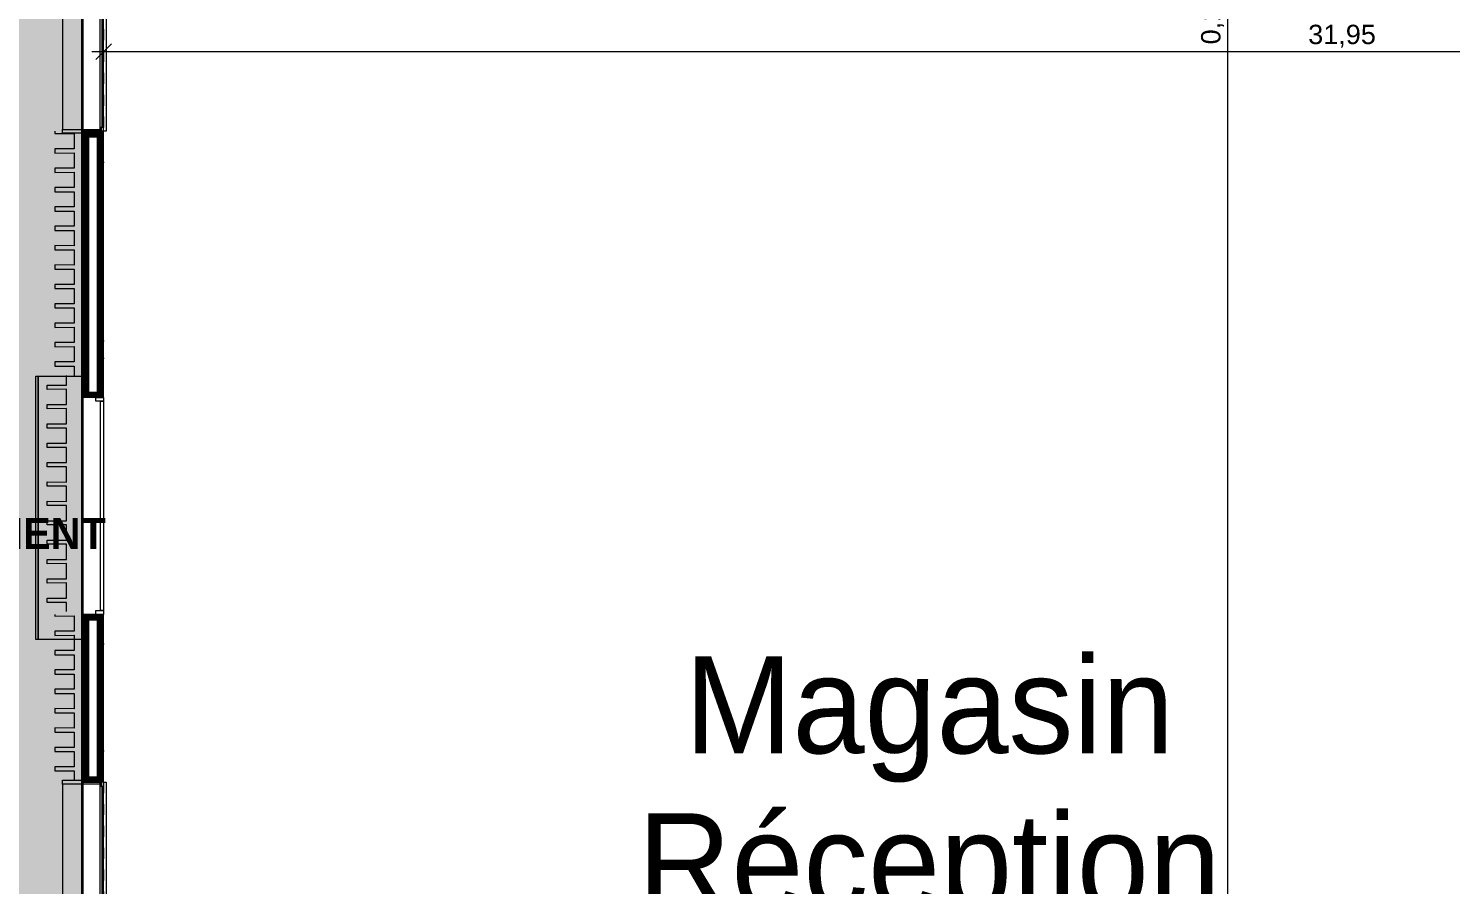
# Model space of a CAD drawing. Header units: millimetres. Extents: x -284281 to 1648660, y -821378 to -151356.
# Drawn here: x 380870 to 399228, y -245899 to -234850 of the extents above; entities that cross this region are included whole.
import ezdxf

# ---------------------------------------------------------------- set-up
doc = ezdxf.new("R2010")
doc.units = ezdxf.units.MM
doc.header["$MEASUREMENT"] = 0
doc.set_wipeout_variables(frame=1)
doc.linetypes.add('Traits', pattern=[282.222223, 141.111112, -141.111112])
doc.linetypes.add('Wipeout_Contour', pattern=[1000, 0, -1000])
for name, color, linetype in [('Cotations - 1_100', 7, 'Continuous'), ('Fenêtres ARCHICAD', 7, 'Continuous'), ('Hachure', 7, 'Continuous'), ('Nouveau_0', 7, 'Continuous'), ('Portes ARCHICAD', 7, 'Continuous'), ('Sols_ Dalles', 7, 'Continuous')]:
    doc.layers.add(name, color=color, linetype=linetype)
doc.styles.add('STYLE_GENERE_1', font='AGENCYR.TTF')
doc.styles.add('STYLE_GENERE_2', font='arial.ttf')
doc.styles.add('STYLE_GENERE_4', font='AGENCYB.TTF')
doc.dimstyles.new('STYLE_GENERE__1', dxfattribs={"dimtxt": 250, "dimasz": 190, "dimexe": 0.18, "dimexo": 0.0625, "dimgap": 0, "dimtad": 1, "dimtih": 1, "dimtoh": 1, "dimlfac": 0.001, "dimzin": 0, "dimdsep": 46, "dimtxsty": 'STYLE_GENERE_2', "dimblk": 'ARROWHEAD_6', "dimblk1": 'ARROWHEAD_6', "dimblk2": 'ARROWHEAD_6', "dimcen": 0.09, "dimse1": 1, "dimse2": 1, "dimclrd": 7, "dimclre": 7, "dimclrt": 7, "dimazin": 0, "dimtfac": 1, "dimtdec": 4, "dimtmove": 0, "dimatfit": 3, "dimfxl": 1, "dimtolj": 1, "dimtzin": 0, "dimarcsym": 0})
doc.dimstyles.new('STYLE_GENERE__2', dxfattribs={"dimtxt": 250, "dimasz": 190, "dimexe": 0.18, "dimexo": 0.0625, "dimgap": 0, "dimtad": 1, "dimlfac": 0.001, "dimzin": 0, "dimdsep": 46, "dimtxsty": 'STYLE_GENERE_2', "dimblk": 'ARROWHEAD_6', "dimblk1": 'ARROWHEAD_6', "dimblk2": 'ARROWHEAD_6', "dimcen": 0.09, "dimse1": 1, "dimse2": 1, "dimclrd": 7, "dimclre": 7, "dimclrt": 7, "dimazin": 0, "dimtfac": 1, "dimtdec": 4, "dimtmove": 0, "dimatfit": 3, "dimfxl": 1, "dimtolj": 1, "dimtzin": 0, "dimarcsym": 0})
pattern_1 = [(45, (0, 175), (-55.684659, 55.684659), [0, -52.5, 0, -78.75]), (110, (175, 175), (74.000794, 26.934086), [0, -38.5, 0, -66.5])]
pattern_2 = [(45, (0, 0), (-7.07106781, 7.07106781), [])]

# ---------------------------------------------------------------- blocks, each defined once
blk = doc.blocks.new('Dalle_30_2', base_point=(380203, -171996))
at = {"layer": 'Sols_ Dalles', "linetype": 'Continuous', "lineweight": 0, "true_color": 0x2e271c}
blk.add_hatch(color=250, dxfattribs=at).paths.add_polyline_path([(380203, -171996), (380203, -230016), (380203, -260811), (415475, -260811), (415475, -260796), (415475, -258650), (415475, -258011), (415475, -222496), (405655, -222496), (405655, -218296), (415454, -218296), (415454, -204496), (412055, -204496), (412055, -201781), (412055, -189811), (436505, -189811), (436505, -253396), (436505, -253416), (437905, -253416), (437905, -253396), (437905, -188411), (410655, -188411), (410655, -200381), (410655, -205896), (414054, -205896), (414054, -216896), (404255, -216896), (404255, -223896), (414054, -223896), (414054, -258650), (414054, -259411), (382690, -259411), (381560, -259411), (381560, -231416), (381560, -173396), (462926, -173396), (462926, -253416), (464326, -253416), (464326, -171996)])
at = {"layer": 'Sols_ Dalles', "color": 250, "linetype": 'Continuous', "lineweight": 5, "true_color": 0x1f1f1f, "flags": 128}
blk.add_lwpolyline([(414054, -223896), (414054, -258650), (414054, -259411), (382690, -259411), (381560, -259411), (381560, -231416)], dxfattribs=at)
blk = doc.blocks.new('Fenêtre 25_2')
at = {"layer": 'Fenêtres ARCHICAD', "color": 7, "linetype": 'Continuous', "lineweight": 5}
for p, q in [((-775, 480), (-825, 480)), ((-825, 480), (-825, 230)), ((-775, 480), (775, 480)), ((-775, 230), (-775, 480)), ((825, 480), (775, 480)), ((775, 480), (775, 230)), ((825, 230), (825, 480)), ((-825, 230), (-775, 230)), ((-825, 230), (-800, 230)), ((-825, 230), (-800, 230)), ((-775, 230), (-800, 230)), ((-800, 230), (-800, 0)), ((-800, 215), (-800, 230)), ((-800, 215), (-800, 230)), ((-800, 145), (-800, 215)), ((-800, 145), (-800, 215)), ((-800, 145), (-800, 215)), ((-800, 145), (-800, 215)), ((-775, 0), (-775, 230)), ((800, 230), (775, 230)), ((775, 230), (775, 0)), ((775, 230), (825, 230)), ((800, 0), (800, 230)), ((800, 215), (800, 230)), ((800, 215), (800, 230)), ((800, 230), (825, 230)), ((800, 230), (825, 230)), ((800, 145), (800, 215)), ((800, 145), (800, 215)), ((800, 145), (800, 215)), ((800, 145), (800, 215)), ((-800, 0), (-775, 0)), ((775, 0), (800, 0)), ((-800, -20), (800, -20)), ((-800, -50), (-800, -83)), ((-800, -83), (800, -83)), ((800, -83), (800, -50))]:
    blk.add_line(p, q, dxfattribs=at)
at = {"layer": 'Fenêtres ARCHICAD', "color": 7, "linetype": 'Traits', "lineweight": 5}
blk.add_line((-800, -50), (800, -50), dxfattribs=at)
at = {"color": 254, "linetype": 'Wipeout_Contour', "lineweight": 0, "ltscale": 3003.33026}
blk.add_wipeout([(-750, 0), (-750, -50), (750, -50), (750, 0)], dxfattribs=at).dxf.layer = 'Fenêtres ARCHICAD'
at = {"layer": 'Fenêtres ARCHICAD', "color": 7, "linetype": 'Continuous', "lineweight": 5}
for p, q in [((-800, 35), (-800, 145)), ((-800, 35), (-800, 145)), ((-800, 35), (-800, 145)), ((-800, 35), (-800, 145)), ((-800, 0), (-800, 35)), ((-800, 0), (-800, 35)), ((-800, 0), (-750, 0)), ((-800, -35), (-800, 0)), ((-800, -35), (-800, 0)), ((-750, 0), (-750, -50)), ((-750, 0), (750, 0)), ((750, -50), (750, 0)), ((750, 0), (800, 0)), ((800, 35), (800, 145)), ((800, 35), (800, 145)), ((800, 35), (800, 145)), ((800, 35), (800, 145)), ((800, 0), (800, 35)), ((800, 0), (800, 35)), ((800, -35), (800, 0)), ((800, -35), (800, 0)), ((-800, -50), (-800, -35)), ((-800, -50), (-800, -35)), ((-750, -50), (-800, -50)), ((-750, -25), (750, -25)), ((750, -50), (-750, -50)), ((800, -50), (750, -50)), ((800, -50), (800, -35)), ((800, -50), (800, -35))]:
    blk.add_line(p, q, dxfattribs=at)
blk = doc.blocks.new('Porte garage coulissante verticale 25')
at = {"layer": 'Portes ARCHICAD', "color": 7, "linetype": 'Continuous', "lineweight": 5}
for p, q in [((-1350, 0), (-1400, 0)), ((-1400, 0), (-1400, -100)), ((-1400, 0), (-1400, -15)), ((-1400, 0), (-1400, -15)), ((1350, 0), (-1350, 0)), ((-1350, 0), (-1350, -40)), ((-1350, -100), (-1350, 0)), ((1350, -40), (1350, 0)), ((1400, 0), (1350, 0)), ((1350, 0), (1350, -100)), ((1400, -100), (1400, 0)), ((1400, 0), (1400, -15)), ((1400, 0), (1400, -15)), ((-1400, -15), (-1400, -85)), ((-1400, -15), (-1400, -85)), ((-1400, -85), (-1400, -100)), ((-1400, -85), (-1400, -100)), ((-1400, -85), (-1400, -100)), ((-1400, -85), (-1400, -100)), ((-1400, -100), (-1350, -100)), ((-1400, -100), (-1400, -195)), ((-1400, -100), (-1400, -195)), ((-1350, -40), (1350, -40)), ((1350, -100), (1400, -100)), ((1400, -15), (1400, -85)), ((1400, -15), (1400, -85)), ((1400, -85), (1400, -100)), ((1400, -85), (1400, -100)), ((1400, -85), (1400, -100)), ((1400, -85), (1400, -100)), ((1400, -100), (1400, -195)), ((1400, -100), (1400, -195)), ((-1400, -195), (-1400, -265)), ((-1400, -195), (-1400, -265)), ((-1400, -265), (-1400, -280)), ((1400, -195), (1400, -265)), ((1400, -195), (1400, -265)), ((1400, -265), (1400, -280))]:
    blk.add_line(p, q, dxfattribs=at)
blk = doc.blocks.new('Mur_259_2', base_point=(381560, -259411))
at = {"color": 254, "linetype": 'Wipeout_Contour', "lineweight": 0, "ltscale": 1798622.807453308}
blk.add_wipeout([(381575, -236178), (381560, -236178), (381560, -239613), (381575, -239613)], dxfattribs=at)
at = {"color": 254, "linetype": 'Wipeout_Contour', "lineweight": 0, "ltscale": 1810567.846846697}
blk.add_wipeout([(381560, -244578), (381575, -244578), (381575, -242413), (381560, -242413)], dxfattribs=at)
at = {"linetype": 'Continuous', "lineweight": 5, "true_color": 0x5f5f5f}
h = blk.add_hatch(dxfattribs=at)
h.set_pattern_fill('ENDUIT_0002', color=251, style=0, pattern_type=2)
h.set_pattern_definition(pattern_1)
h.paths.add_polyline_path([(381575, -236178), (381560, -236178), (381560, -239613), (381575, -239613)])
h = blk.add_hatch(dxfattribs=at)
h.set_pattern_fill('ENDUIT_0002', color=251, style=0, pattern_type=2)
h.set_pattern_definition(pattern_1)
h.paths.add_polyline_path([(381560, -244578), (381575, -244578), (381575, -242413), (381560, -242413)])
at = {"color": 254, "linetype": 'Wipeout_Contour', "lineweight": 0, "ltscale": 1798766.692611089}
blk.add_wipeout([(381645, -236248), (381575, -236178), (381575, -239613), (381645, -239543)], dxfattribs=at)
at = {"color": 254, "linetype": 'Wipeout_Contour', "lineweight": 0, "ltscale": 1810710.927171513}
blk.add_wipeout([(381575, -244578), (381645, -244508), (381645, -242483), (381575, -242413)], dxfattribs=at)
at = {"linetype": 'Continuous', "lineweight": 5, "true_color": 0x5f5f5f}
h = blk.add_hatch(dxfattribs=at)
h.set_pattern_fill('BRIQUES_TERRE_CUITE__INT_94', color=251, style=0, pattern_type=2)
h.set_pattern_definition(pattern_2)
h.paths.add_polyline_path([(381645, -236248), (381575, -236178), (381575, -239613), (381645, -239543)])
h = blk.add_hatch(dxfattribs=at)
h.set_pattern_fill('BRIQUES_TERRE_CUITE__INT_94', color=251, style=0, pattern_type=2)
h.set_pattern_definition(pattern_2)
h.paths.add_polyline_path([(381575, -244578), (381645, -244508), (381645, -242483), (381575, -242413)])
at = {"color": 254, "linetype": 'Wipeout_Contour', "lineweight": 0, "ltscale": 1799071.826230932}
blk.add_wipeout([(381755, -236248), (381645, -236248), (381645, -239543), (381755, -239543)], dxfattribs=at)
at = {"color": 254, "linetype": 'Wipeout_Contour', "lineweight": 0, "ltscale": 1811014.192443222}
blk.add_wipeout([(381645, -242483), (381645, -244508), (381755, -244508), (381755, -242483)], dxfattribs=at)
at = {"color": 254, "linetype": 'Wipeout_Contour', "lineweight": 0, "ltscale": 1799522.390695854}
blk.add_wipeout([(381825, -239613), (381840, -239613), (381840, -236178), (381825, -236178)], dxfattribs=at)
at = {"color": 254, "linetype": 'Wipeout_Contour', "lineweight": 0, "ltscale": 1811461.495947368}
blk.add_wipeout([(381825, -242413), (381825, -244578), (381840, -244578), (381840, -242413)], dxfattribs=at)
at = {"linetype": 'Continuous', "lineweight": 5, "true_color": 0x5f5f5f}
h = blk.add_hatch(dxfattribs=at)
h.set_pattern_fill('ENDUIT_0002', color=251, style=0, pattern_type=2)
h.set_pattern_definition(pattern_1)
h.paths.add_polyline_path([(381825, -239613), (381840, -239613), (381840, -236178), (381825, -236178)])
h = blk.add_hatch(dxfattribs=at)
h.set_pattern_fill('ENDUIT_0002', color=251, style=0, pattern_type=2)
h.set_pattern_definition(pattern_1)
h.paths.add_polyline_path([(381825, -242413), (381825, -244578), (381840, -244578), (381840, -242413)])
at = {"color": 254, "linetype": 'Wipeout_Contour', "lineweight": 0, "ltscale": 1799378.107697983}
blk.add_wipeout([(381755, -239613), (381825, -239613), (381825, -236178), (381755, -236178)], dxfattribs=at)
at = {"color": 254, "linetype": 'Wipeout_Contour', "lineweight": 0, "ltscale": 1811318.164372537}
blk.add_wipeout([(381755, -242413), (381755, -244578), (381825, -244578), (381825, -242413)], dxfattribs=at)
at = {"linetype": 'Continuous', "lineweight": 5, "true_color": 0x5f5f5f}
h = blk.add_hatch(dxfattribs=at)
h.set_pattern_fill('BRIQUES_TERRE_CUITE__INT_94', color=251, style=0, pattern_type=2)
h.set_pattern_definition(pattern_2)
h.paths.add_polyline_path([(381755, -239613), (381825, -239613), (381825, -236178), (381755, -236178)])
h = blk.add_hatch(dxfattribs=at)
h.set_pattern_fill('BRIQUES_TERRE_CUITE__INT_94', color=251, style=0, pattern_type=2)
h.set_pattern_definition(pattern_2)
h.paths.add_polyline_path([(381755, -242413), (381755, -244578), (381825, -244578), (381825, -242413)])
at = {"color": 254, "linetype": 'Wipeout_Contour', "lineweight": 0, "ltscale": 1795451.958145542}
blk.add_wipeout([(381645, -236248), (381755, -236248), (381755, -236178), (381575, -236178)], dxfattribs=at)
at = {"color": 254, "linetype": 'Wipeout_Contour', "lineweight": 0, "ltscale": 1802572.977587352}
blk.add_wipeout([(381645, -239543), (381575, -239613), (381755, -239613), (381755, -239543)], dxfattribs=at)
at = {"color": 254, "linetype": 'Wipeout_Contour', "lineweight": 0, "ltscale": 1808702.290546262}
blk.add_wipeout([(381645, -242483), (381755, -242483), (381755, -242413), (381575, -242413)], dxfattribs=at)
at = {"color": 254, "linetype": 'Wipeout_Contour', "lineweight": 0, "ltscale": 1813207.873943231}
blk.add_wipeout([(381645, -244508), (381575, -244578), (381755, -244578), (381755, -244508)], dxfattribs=at)
at = {"linetype": 'Continuous', "lineweight": 5, "true_color": 0x5f5f5f}
h = blk.add_hatch(dxfattribs=at)
h.set_pattern_fill('BRIQUES_TERRE_CUITE__INT_94', color=251, style=0, pattern_type=2)
h.set_pattern_definition(pattern_2)
h.paths.add_polyline_path([(381645, -236248), (381755, -236248), (381755, -236178), (381575, -236178)])
h = blk.add_hatch(dxfattribs=at)
h.set_pattern_fill('BRIQUES_TERRE_CUITE__INT_94', color=251, style=0, pattern_type=2)
h.set_pattern_definition(pattern_2)
h.paths.add_polyline_path([(381645, -239543), (381575, -239613), (381755, -239613), (381755, -239543)])
h = blk.add_hatch(dxfattribs=at)
h.set_pattern_fill('BRIQUES_TERRE_CUITE__INT_94', color=251, style=0, pattern_type=2)
h.set_pattern_definition(pattern_2)
h.paths.add_polyline_path([(381645, -242483), (381755, -242483), (381755, -242413), (381575, -242413)])
h = blk.add_hatch(dxfattribs=at)
h.set_pattern_fill('BRIQUES_TERRE_CUITE__INT_94', color=251, style=0, pattern_type=2)
h.set_pattern_definition(pattern_2)
h.paths.add_polyline_path([(381645, -244508), (381575, -244578), (381755, -244578), (381755, -244508)])
at = {"color": 7, "linetype": 'Continuous', "lineweight": 5}
for p, q in [((381560, -236178), (381560, -236203)), ((381575, -236178), (381560, -236178)), ((381575, -236178), (381575, -239613)), ((381645, -236178), (381575, -236178)), ((381645, -236178), (381575, -236178)), ((381755, -236178), (381645, -236178)), ((381755, -236178), (381645, -236178)), ((381645, -236248), (381645, -239543)), ((381645, -236248), (381755, -236248)), ((381790, -236178), (381755, -236178)), ((381755, -236248), (381755, -239543)), ((381825, -236178), (381790, -236178)), ((381825, -239613), (381825, -236178)), ((381840, -236178), (381825, -236178)), ((381645, -239543), (381755, -239543)), ((381575, -239613), (381560, -239613)), ((381645, -239613), (381575, -239613)), ((381645, -239613), (381575, -239613)), ((381740, -239613), (381645, -239613)), ((381740, -239613), (381645, -239613)), ((381755, -239613), (381740, -239613)), ((381755, -239613), (381740, -239613)), ((381825, -239613), (381755, -239613)), ((381840, -239613), (381825, -239613)), ((381575, -242413), (381560, -242413)), ((381575, -242413), (381575, -244578)), ((381645, -242413), (381575, -242413)), ((381645, -242413), (381575, -242413)), ((381740, -242413), (381645, -242413)), ((381740, -242413), (381645, -242413)), ((381645, -242483), (381645, -244508)), ((381645, -242483), (381755, -242483)), ((381755, -242413), (381740, -242413)), ((381755, -242413), (381740, -242413)), ((381825, -242413), (381755, -242413)), ((381755, -242483), (381755, -244508)), ((381825, -244578), (381825, -242413)), ((381840, -242413), (381825, -242413)), ((381645, -244508), (381755, -244508)), ((381560, -244553), (381560, -244578)), ((381575, -244578), (381560, -244578)), ((381645, -244578), (381575, -244578)), ((381645, -244578), (381575, -244578)), ((381755, -244578), (381645, -244578)), ((381755, -244578), (381645, -244578)), ((381790, -244578), (381755, -244578)), ((381825, -244578), (381790, -244578)), ((381840, -244578), (381825, -244578))]:
    blk.add_line(p, q, dxfattribs=at)
at = {"color": 7, "linetype": 'Continuous', "lineweight": 5, "flags": 128}
for points in [[(381560, -236178), (381560, -239613)], [(381840, -239613), (381840, -236178)], [(381560, -242413), (381560, -244578)], [(381840, -244578), (381840, -242413)]]:
    blk.add_lwpolyline(points, dxfattribs=at)
at = {"layer": 'Portes ARCHICAD', "color": 7, "linetype": 'Continuous', "lineweight": 5, "xscale": -1, "zscale": 1000, "rotation": 270}
blk.add_blockref('Porte garage coulissante verticale 25', (381840, -241013), dxfattribs=at)
at = {"layer": 'Fenêtres ARCHICAD', "color": 7, "linetype": 'Continuous', "lineweight": 5, "xscale": -1, "zscale": 1000, "rotation": 90}
for p in [(381790, -235378), (381790, -245378)]:
    blk.add_blockref('Fenêtre 25_2', p, dxfattribs=at)
blk = doc.blocks.new('Tôle profilée 25_50')
at = {"color": 7, "linetype": 'Continuous', "lineweight": 5}
for p, q in [((-250, 2142.4), (-250, 2122.5)), ((-250, 2122.5), (0, 2123.5)), ((0, 2123.5), (0, 1926.5)), ((-250, 1927.5), (-250, 1900)), ((0, 1926.5), (-250, 1927.5)), ((-250, 1900), (-250, 1872.5)), ((-250, 1872.5), (0, 1873.5)), ((0, 1873.5), (0, 1676.5)), ((-250, 1677.5), (-250, 1650)), ((0, 1676.5), (-250, 1677.5)), ((-250, 1650), (-250, 1622.5)), ((-250, 1622.5), (0, 1623.5)), ((0, 1623.5), (0, 1426.5)), ((-250, 1427.5), (-250, 1400)), ((0, 1426.5), (-250, 1427.5)), ((-250, 1400), (-250, 1372.5)), ((-250, 1372.5), (0, 1373.5)), ((0, 1373.5), (0, 1176.5)), ((-250, 1177.5), (-250, 1150)), ((0, 1176.5), (-250, 1177.5)), ((-250, 1150), (-250, 1122.5)), ((-250, 1122.5), (0, 1123.5)), ((0, 1123.5), (0, 926.5)), ((-250, 927.5), (-250, 900)), ((0, 926.5), (-250, 927.5)), ((-250, 900), (-250, 872.5)), ((-250, 872.5), (0, 873.5)), ((0, 873.5), (0, 676.5)), ((-250, 677.5), (-250, 650)), ((0, 676.5), (-250, 677.5)), ((-250, 650), (-250, 622.5)), ((-250, 622.5), (0, 623.5)), ((0, 623.5), (0, 426.5)), ((-250, 427.5), (-250, 400)), ((0, 426.5), (-250, 427.5)), ((-250, 400), (-250, 372.5)), ((-250, 372.5), (0, 373.5)), ((0, 373.5), (0, 176.5)), ((-250, 177.5), (-250, 150)), ((0, 176.5), (-250, 177.5)), ((-250, 150), (-250, 122.5)), ((-250, 122.5), (0, 123.5)), ((0, 123.5), (0, 0))]:
    blk.add_line(p, q, dxfattribs=at)
blk = doc.blocks.new('Tôle profilée 25_52')
at = {"color": 7, "linetype": 'Continuous', "lineweight": 5}
for p, q in [((0, 3042.9), (0, 2926.5)), ((-250, 2927.5), (-250, 2900)), ((0, 2926.5), (-250, 2927.5)), ((-250, 2900), (-250, 2872.5)), ((-250, 2872.5), (0, 2873.5)), ((0, 2873.5), (0, 2676.5)), ((-250, 2677.5), (-250, 2650)), ((0, 2676.5), (-250, 2677.5)), ((-250, 2650), (-250, 2622.5)), ((-250, 2622.5), (0, 2623.5)), ((0, 2623.5), (0, 2426.5)), ((-250, 2427.5), (-250, 2400)), ((0, 2426.5), (-250, 2427.5)), ((-250, 2400), (-250, 2372.5)), ((-250, 2372.5), (0, 2373.5)), ((0, 2373.5), (0, 2176.5)), ((-250, 2177.5), (-250, 2150)), ((0, 2176.5), (-250, 2177.5)), ((-250, 2150), (-250, 2122.5)), ((-250, 2122.5), (0, 2123.5)), ((0, 2123.5), (0, 1926.5)), ((-250, 1927.5), (-250, 1900)), ((0, 1926.5), (-250, 1927.5)), ((-250, 1900), (-250, 1872.5)), ((-250, 1872.5), (0, 1873.5)), ((0, 1873.5), (0, 1676.5)), ((-250, 1677.5), (-250, 1650)), ((0, 1676.5), (-250, 1677.5)), ((-250, 1650), (-250, 1622.5)), ((-250, 1622.5), (0, 1623.5)), ((0, 1623.5), (0, 1426.5)), ((-250, 1427.5), (-250, 1400)), ((0, 1426.5), (-250, 1427.5)), ((-250, 1400), (-250, 1372.5)), ((-250, 1372.5), (0, 1373.5)), ((0, 1373.5), (0, 1176.5)), ((-250, 1177.5), (-250, 1150)), ((0, 1176.5), (-250, 1177.5)), ((-250, 1150), (-250, 1122.5)), ((-250, 1122.5), (0, 1123.5)), ((0, 1123.5), (0, 926.5)), ((-250, 927.5), (-250, 900)), ((0, 926.5), (-250, 927.5)), ((-250, 900), (-250, 872.5)), ((-250, 872.5), (0, 873.5)), ((0, 873.5), (0, 676.5)), ((-250, 677.5), (-250, 650)), ((0, 676.5), (-250, 677.5)), ((-250, 650), (-250, 622.5)), ((-250, 622.5), (0, 623.5)), ((0, 623.5), (0, 426.5)), ((-250, 427.5), (-250, 400)), ((0, 426.5), (-250, 427.5)), ((-250, 400), (-250, 372.5)), ((-250, 372.5), (0, 373.5)), ((0, 373.5), (0, 176.5)), ((-250, 177.5), (-250, 150)), ((0, 176.5), (-250, 177.5)), ((-250, 150), (-250, 122.5)), ((-250, 122.5), (0, 123.5)), ((0, 123.5), (0, 0))]:
    blk.add_line(p, q, dxfattribs=at)
blk = doc.blocks.new('Tôle profilée 25_54')
at = {"color": 7, "linetype": 'Continuous', "lineweight": 5}
for p, q in [((-250, 3153), (-250, 3150)), ((-250, 3150), (-250, 3122.5)), ((-250, 3122.5), (0, 3123.5)), ((0, 3123.5), (0, 2926.5)), ((-250, 2927.5), (-250, 2900)), ((0, 2926.5), (-250, 2927.5)), ((-250, 2900), (-250, 2872.5)), ((-250, 2872.5), (0, 2873.5)), ((0, 2873.5), (0, 2676.5)), ((-250, 2677.5), (-250, 2650)), ((0, 2676.5), (-250, 2677.5)), ((-250, 2650), (-250, 2622.5)), ((-250, 2622.5), (0, 2623.5)), ((0, 2623.5), (0, 2426.5)), ((-250, 2427.5), (-250, 2400)), ((0, 2426.5), (-250, 2427.5)), ((-250, 2400), (-250, 2372.5)), ((-250, 2372.5), (0, 2373.5)), ((0, 2373.5), (0, 2176.5)), ((-250, 2177.5), (-250, 2150)), ((0, 2176.5), (-250, 2177.5)), ((-250, 2150), (-250, 2122.5)), ((-250, 2122.5), (0, 2123.5)), ((0, 2123.5), (0, 1926.5)), ((-250, 1927.5), (-250, 1900)), ((0, 1926.5), (-250, 1927.5)), ((-250, 1900), (-250, 1872.5)), ((-250, 1872.5), (0, 1873.5)), ((0, 1873.5), (0, 1676.5)), ((-250, 1677.5), (-250, 1650)), ((0, 1676.5), (-250, 1677.5)), ((-250, 1650), (-250, 1622.5)), ((-250, 1622.5), (0, 1623.5)), ((0, 1623.5), (0, 1426.5)), ((-250, 1427.5), (-250, 1400)), ((0, 1426.5), (-250, 1427.5)), ((-250, 1400), (-250, 1372.5)), ((-250, 1372.5), (0, 1373.5)), ((0, 1373.5), (0, 1176.5)), ((-250, 1177.5), (-250, 1150)), ((0, 1176.5), (-250, 1177.5)), ((-250, 1150), (-250, 1122.5)), ((-250, 1122.5), (0, 1123.5)), ((0, 1123.5), (0, 926.5)), ((-250, 927.5), (-250, 900)), ((0, 926.5), (-250, 927.5)), ((-250, 900), (-250, 872.5)), ((-250, 872.5), (0, 873.5)), ((0, 873.5), (0, 676.5)), ((-250, 677.5), (-250, 650)), ((0, 676.5), (-250, 677.5)), ((-250, 650), (-250, 622.5)), ((-250, 622.5), (0, 623.5)), ((0, 623.5), (0, 426.5)), ((-250, 427.5), (-250, 400)), ((0, 426.5), (-250, 427.5)), ((-250, 400), (-250, 372.5)), ((-250, 372.5), (0, 373.5)), ((0, 373.5), (0, 176.5)), ((-250, 177.5), (-250, 150)), ((0, 176.5), (-250, 177.5)), ((-250, 150), (-250, 122.5)), ((-250, 122.5), (0, 123.5)), ((0, 123.5), (0, 0))]:
    blk.add_line(p, q, dxfattribs=at)
blk = doc.blocks.new('Loading-Equipment_Dock-shelters_NORSUD_Retractible-Gate')
at = {"color": 251, "linetype": 'Continuous', "lineweight": 5, "true_color": 0x5f5f5f, "flags": 128}
for points in [[(-1636.016, -30.00005), (-1635, -30.00005), (1635, -30.00005), (1636.016, -30.00005), (1641.756, -30.00005), (1647.626, -30.00005), (1653.553, -30.00005), (1659.454, -30.00005), (1665.239, -30.00005), (1670.814, -30.00005), (1676.084, -30.00005), (1680.962, -30.00005), (1685.37, -30.00005), (1689.244, -30.00005), (1692.538, -30.00005), (1695.224, -30.00005), (1697.296, -30.00005), (1698.762, -30.00005), (1699.648, -30.00005), (1700, -30.00005), (1699.992, 0), (1699.648, 0), (1698.762, 0), (1697.296, 0), (1695.224, 0), (1692.538, 0), (1689.244, 0), (1685.37, 0), (1680.962, 0), (1676.084, 0), (1670.814, 0), (1665.239, 0), (1659.454, 0), (1653.553, 0), (1647.626, 0), (1641.756, 0), (1636.016, 0), (1635, 0), (-1635, 0), (-1636.016, 0), (-1641.756, 0), (-1647.626, 0), (-1653.553, 0), (-1659.454, 0), (-1665.24, 0), (-1670.814, 0), (-1676.084, 0), (-1680.962, 0), (-1685.37, 0), (-1689.244, 0), (-1692.538, 0), (-1695.224, 0), (-1697.296, 0), (-1698.762, 0), (-1699.648, 0), (-1700, 0), (-1699.992, -30.00005), (-1699.648, -30.00005), (-1698.762, -30.00005), (-1697.296, -30.00005), (-1695.224, -30.00005), (-1692.538, -30.00005), (-1689.244, -30.00005), (-1685.37, -30.00005), (-1680.962, -30.00005), (-1676.084, -30.00005), (-1670.814, -30.00005), (-1665.24, -30.00005), (-1659.454, -30.00005), (-1653.553, -30.00005), (-1647.626, -30.00005), (-1641.756, -30.00005)], [(-1700, -596.3749), (1700, -596.3749), (1700, -33.00335), (-1700, -33.00335)]]:
    blk.add_lwpolyline(points, close=True, dxfattribs=at)
blk = doc.blocks.new('*D1004')
at = {"layer": 'Cotations - 1_100', "color": 7, "linetype": 'Continuous', "lineweight": 5, "transparency": 16777216}
for p, q in [((381840, -235337), (381840, -234962)), ((413795, -235337), (413795, -234962)), ((381690, -235149), (381840, -235149)), ((381940, -235049), (381740, -235249)), ((381840, -235149), (413795, -235149)), ((413695, -235249), (413895, -235049)), ((413795, -235149), (413945, -235149))]:
    blk.add_line(p, q, dxfattribs=at)
at = {"layer": 'Cotations - 1_100', "color": 7, "lineweight": 5, "transparency": 16777216, "insert": (397390, -235099), "char_height": 250, "attachment_point": 7, "style": 'STYLE_GENERE_2'}
blk.add_mtext('\\A1;{\\pql;\\fArial|b0|i0|c0|p38;31,95}', dxfattribs=at)
blk = doc.blocks.new('ARROWHEAD_6')
at = {"color": 0, "linetype": 'Continuous', "lineweight": 0}
for p, q in [((0, 0), (-1, 0)), ((-0.5, -0.5), (0.5, 0.5))]:
    blk.add_line(p, q, dxfattribs=at)
blk = doc.blocks.new('*D1085')
at = {"layer": 'Cotations - 1_100', "color": 7, "linetype": 'Continuous', "lineweight": 5, "transparency": 16777216}
for p, q in [((396454, -234391), (396254, -234191)), ((396542, -234291), (396167, -234291)), ((396354, -259131), (396354, -234291)), ((396254, -259031), (396454, -259231)), ((396542, -259131), (396167, -259131)), ((396354, -259281), (396354, -259131))]:
    blk.add_line(p, q, dxfattribs=at)
at = {"layer": 'Cotations - 1_100', "color": 7, "lineweight": 5, "transparency": 16777216, "char_height": 250, "attachment_point": 7, "rotation": 90, "style": 'STYLE_GENERE_2'}
for s, insert in [('\\A1;{\\pql;\\fArial|b0|i0|c0|p38;0,10}', (396304, -235056)), ('\\A1;{\\pql;\\fArial|b0|i0|c0|p38;24,84}', (396304, -247471))]:
    blk.add_mtext(s, dxfattribs=dict(at, insert=insert))

msp = doc.modelspace()

# ---------------------------------------------------------------- block references
at = {"layer": 'Sols_ Dalles', "color": 250, "linetype": 'Continuous', "lineweight": 5, "true_color": 0x1f1f1f}
msp.add_blockref('Dalle_30_2', (380202.95244, -171995.57011), dxfattribs=at)

# ---------------------------------------------------------------- texts
at = {"layer": 'Hachure', "color": 250, "linetype": 'Continuous', "lineweight": 5, "true_color": 0x1f1f1f, "insert": (392499.82406, -244781.31671), "char_height": 1250, "attachment_point": 5, "line_spacing_factor": 0.972106, "style": 'STYLE_GENERE_1'}
msp.add_mtext('\\A1;{\\pqc;\\fAgency FB|b0|i0|c0|p34;Magasin \\P\\pqc;\\fAgency FB|b0|i0|c0|p34;Réception}', dxfattribs=at)

# ---------------------------------------------------------------- dimensions: what is measured, and where the dimension line sits
at = {"layer": 'Cotations - 1_100', "color": 7, "linetype": 'Continuous', "lineweight": 5}
dim = msp.add_linear_dim(base=(396354.20793, -234290.83343), p1=(397840.98225, -259130.57129), p2=(395059.13019, -234290.83343), angle=90, dimstyle='STYLE_GENERE__2', dxfattribs=at)
dim.commit()
dim.dimension.update_dxf_attribs({"geometry": '*D1085', "text_midpoint": (396179.20793, -247050.7024), "dimtype": 160, "text_rotation": 90})

# ---------------------------------------------------------------- next in the draw order: block references
at = {"color": 7, "lineweight": 5}
msp.add_blockref('Mur_259_2', (381560.20051, -259410.57129), dxfattribs=at)

# ---------------------------------------------------------------- next in the draw order: linework, layer by layer
at = {"layer": 'Nouveau_0', "color": 7, "linetype": 'Continuous', "lineweight": 5}
msp.add_lwpolyline([(414075.55265, -231395.57011), (414075.55265, -259395.57011), (381575.55265, -259395.57011), (381575.55265, -231395.57011)], close=True, dxfattribs=at)

# ---------------------------------------------------------------- next in the draw order: block references
at = {"color": 7, "linetype": 'Continuous', "lineweight": 5, "zscale": 1000}
for name, p in [('Tôle profilée 25_54', (381460.20051, -239330.52348)), ('Tôle profilée 25_50', (381460.20051, -244555.64314))]:
    msp.add_blockref(name, p, dxfattribs=at)
at = {"color": 251, "linetype": 'Continuous', "lineweight": 5, "true_color": 0x5f5f5f, "xscale": -1, "zscale": 1000, "rotation": 90}
msp.add_blockref('Loading-Equipment_Dock-shelters_NORSUD_Retractible-Gate', (380963.82561, -241036.4029), dxfattribs=at)
at = {"color": 7, "linetype": 'Continuous', "lineweight": 5, "xscale": -1, "zscale": 1000, "rotation": 180}
msp.add_blockref('Tôle profilée 25_52', (381360.20051, -239330.52348), dxfattribs=at)

# ---------------------------------------------------------------- next in the draw order: texts
at = {"layer": 'Hachure', "color": 14, "linetype": 'Continuous', "lineweight": 5, "true_color": 0xa40f02, "insert": (379136.11658, -241068.15682), "char_height": 400, "attachment_point": 5, "line_spacing_factor": 0.904865, "style": 'STYLE_GENERE_4'}
msp.add_mtext('\\A1;{\\pqc;\\fAgency FB|b1|i0|c0|p34;QUAI \\P\\pqc;\\fAgency FB|b1|i0|c0|p34;DE DECHARGEMENT}', dxfattribs=at)

# ---------------------------------------------------------------- next in the draw order: dimensions: what is measured, and where the dimension line sits
at = {"layer": 'Cotations - 1_100', "color": 7, "linetype": 'Continuous', "lineweight": 5}
dim = msp.add_linear_dim(base=(413794.56106, -235149.35803), p1=(381840.20051, -231695.57011), p2=(413794.56106, -231695.57011), dimstyle='STYLE_GENERE__1', dxfattribs=at)
dim.commit()
dim.dimension.update_dxf_attribs({"geometry": '*D1004', "text_midpoint": (397809.95325, -234974.35803), "dimtype": 160})

doc.saveas('drawing.dxf')
